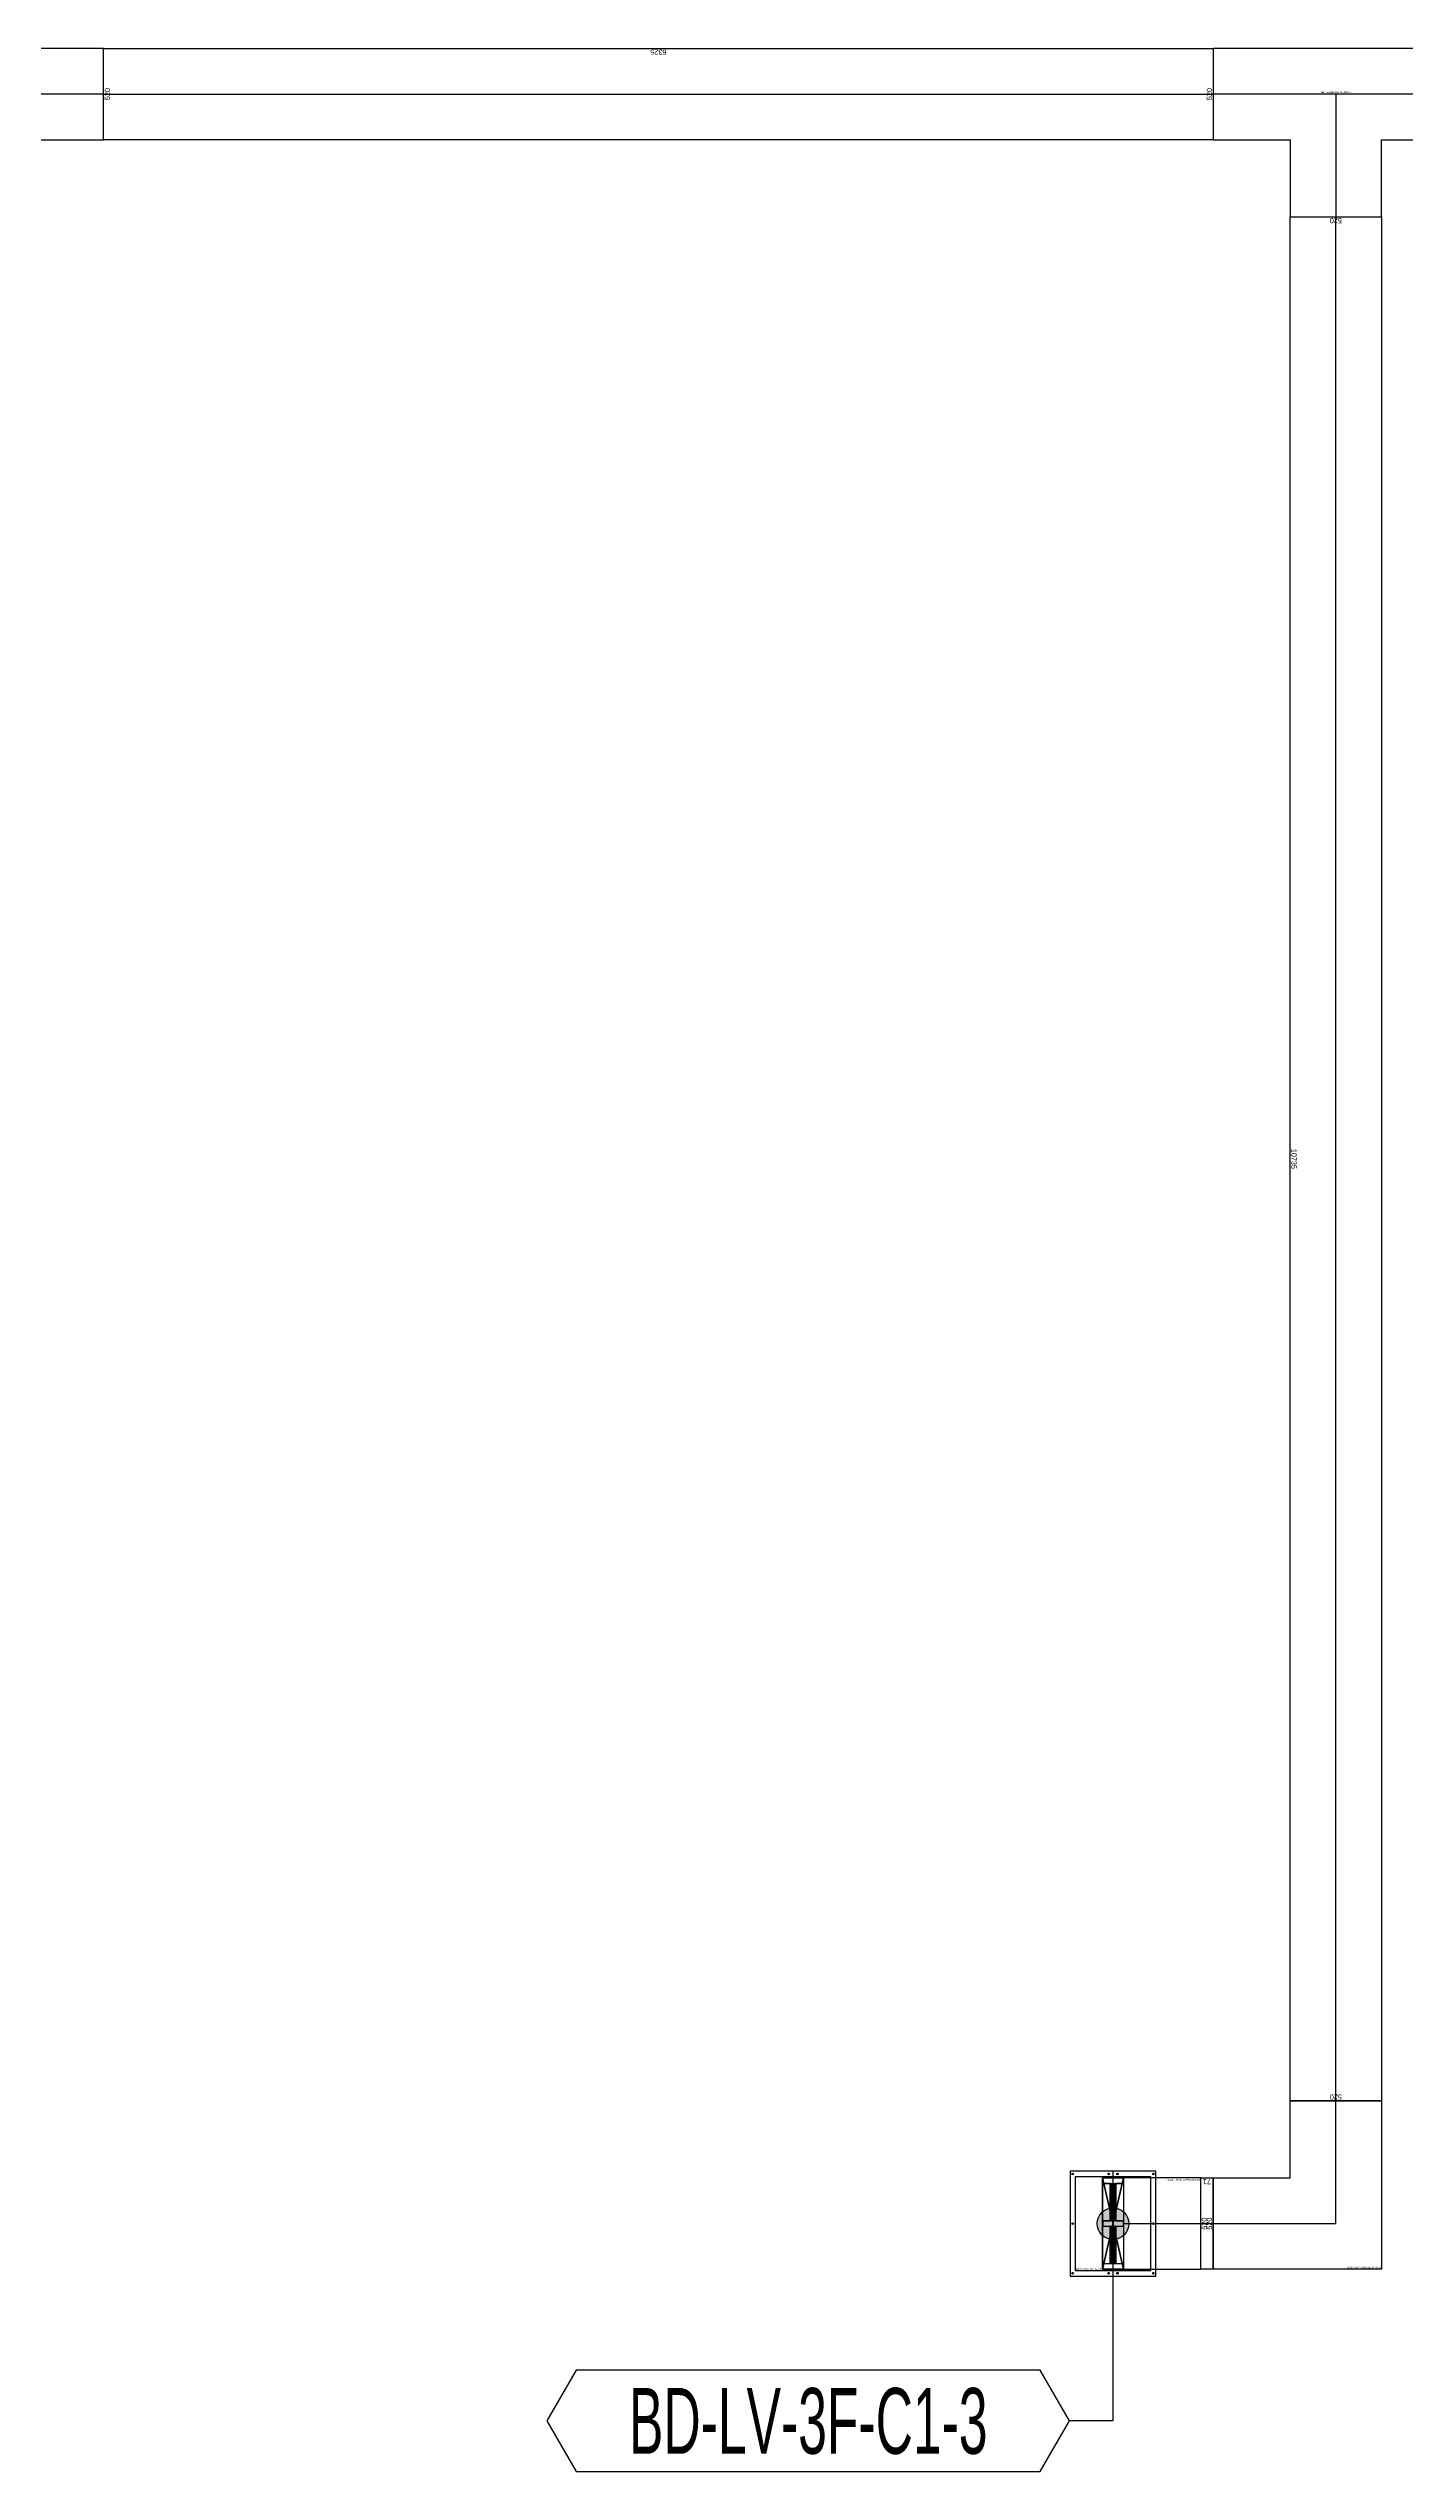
# Model space of a CAD drawing. Header units: millimetres. Extents: x 28486 to 374549, y -351975 to 868946.
# Drawn here: x 126488 to 134225, y 469808 to 483615 of the extents above; entities that cross this region are included whole.
import ezdxf
from ezdxf.enums import TextEntityAlignment as Align

# ---------------------------------------------------------------- set-up
doc = ezdxf.new("R2010")
doc.units = ezdxf.units.MM
doc.header["$LTSCALE"] = 150
doc.layers.get('Defpoints').update_dxf_attribs({"color": 150})
for name, color, linetype in [('-----27 Bus Duct_LV_380-220V_IT BACK UP', 2, 'Continuous'), ('-----29 주기', 1, 'Continuous'), ('-----30 Text', 2, 'Continuous'), ('-----99 Cable Schedule', 2, 'Continuous')]:
    doc.layers.add(name, color=color, linetype=linetype)
doc.styles.add('ELEC', font='')
doc.styles.get("Standard").update_dxf_attribs({"font": ''})
doc.styles.get('ELEC').set_extended_font_data('Dotum')
doc.styles.get('Standard').set_extended_font_data('Dotum')
doc.dimstyles.new('전기통신참고용-치수', dxfattribs={"dimscale": 15, "dimtxt": 2, "dimasz": 0, "dimexe": 0, "dimexo": 0, "dimgap": 0.4, "dimtad": 4, "dimdec": 0, "dimzin": 0, "dimdsep": 46, "dimtxsty": 'Standard', "dimblk": 'NONE', "dimcen": 0, "dimse1": 1, "dimse2": 1, "dimsd1": 1, "dimsd2": 1, "dimclrd": 8, "dimclre": 8, "dimclrt": 8, "dimadec": 0, "dimazin": 0, "dimtfac": 1, "dimtdec": 0, "dimtix": 1, "dimtmove": 2, "dimatfit": 0, "dimldrblk": 'NONE', "dimfxl": 2, "dimtolj": 1, "dimtzin": 0, "dimarcsym": 0})

# ---------------------------------------------------------------- blocks, each defined once
blk = doc.blocks.new('*U42')
at = {"color": 0}
blk.add_lwpolyline([(-260.0000000000036, -260), (-260.0000000000036, -700), (259.9999999999964, -700), (259.9999999999964, -260), (699.9999999999964, -260), (699.9999999999964, 260), (-700.0000000000036, 260), (-700.0000000000036, -260)], close=True, dxfattribs=at)
at = {"color": 1}
for points in [[(700, 0), (-700, 0)], [(0, 0), (0, -700)]]:
    blk.add_lwpolyline(points, dxfattribs=at)
at = {"color": 0, "style": 'ELEC'}
blk.add_text('BD TEE(HORIZ)-AL 4000A', height=10, dxfattribs=at).set_placement((-3.637978807091713e-12, 10), align=Align.MIDDLE)
blk = doc.blocks.new('*D259')
at = {"layer": 'Defpoints', "color": 0, "transparency": 16777216}
for p in [(1.783462266757851e-12, 10499.13278032783), (520.0000000000018, 10499.13278032783), (520.0000000000018, 10499.13278032783)]:
    blk.add_point(p, dxfattribs=at)
at = {"color": 0, "transparency": 16777216, "insert": (260.0000000000018, 10478.11242754628), "char_height": 30, "attachment_point": 5}
blk.add_mtext('\\A1;{\\C0;520}', dxfattribs=at)
blk = doc.blocks.new('_None')
blk = doc.blocks.new('*D260')
at = {"layer": 'Defpoints', "color": 0, "transparency": 16777216}
for p in [(520.000000000002, 10499.13278032783), (520.0000000001055, 10499.13278032783), (520.0000000000002, -235.4732972427429)]:
    blk.add_point(p, dxfattribs=at)
at = {"color": 0, "transparency": 16777216, "insert": (498.9796472185613, 5131.829741542542), "char_height": 30, "attachment_point": 5, "rotation": 90}
blk.add_mtext('\\A1;{\\C0;10735}', dxfattribs=at)
blk = doc.blocks.new('*D261')
at = {"layer": 'Defpoints', "color": 0, "transparency": 16777216}
for p in [(-4.263256414560601e-14, -235.4732972427428), (520, -235.4732972427428), (520, -235.4732972427428)]:
    blk.add_point(p, dxfattribs=at)
at = {"color": 0, "transparency": 16777216, "insert": (260, -214.452944461196), "char_height": 30, "attachment_point": 5}
blk.add_mtext('\\A1;{\\C0;520}', dxfattribs=at)
blk = doc.blocks.new('*D255')
at = {"layer": 'Defpoints', "color": 0, "transparency": 16777216}
for p in [(8.029132914089132e-13, 4968.504323981398), (520.0000000000008, 4968.504323981398), (520.0000000000008, 4968.504323981398)]:
    blk.add_point(p, dxfattribs=at)
at = {"color": 0, "transparency": 16777216, "insert": (260.0000000000008, 4947.483971199851), "char_height": 30, "attachment_point": 5}
blk.add_mtext('\\A1;{\\C0;520}', dxfattribs=at)
blk = doc.blocks.new('*D256')
at = {"layer": 'Defpoints', "color": 0, "transparency": 16777216}
for p in [(520.000000000001, 4968.504323981399), (520.0000000001044, 4968.504323981399), (520.0000000000001, -1356.745996618991)]:
    blk.add_point(p, dxfattribs=at)
at = {"color": 0, "transparency": 16777216, "insert": (498.9796472185587, 1805.879163681204), "char_height": 30, "attachment_point": 5, "rotation": 90}
blk.add_mtext('\\A1;{\\C0;6325}', dxfattribs=at)
blk = doc.blocks.new('*D257')
at = {"layer": 'Defpoints', "color": 0, "transparency": 16777216}
for p in [(-2.344791028008331e-13, -1356.74599661899), (519.9999999999999, -1356.74599661899), (519.9999999999999, -1356.74599661899)]:
    blk.add_point(p, dxfattribs=at)
at = {"color": 0, "transparency": 16777216, "insert": (259.9999999999998, -1335.725643837444), "char_height": 30, "attachment_point": 5}
blk.add_mtext('\\A1;{\\C0;520}', dxfattribs=at)
blk = doc.blocks.new('*U23')
at = {"color": 0}
blk.add_line((-3.637978807091713e-12, -298.4999999999964), (-3.637978807091713e-12, 298.5000000000036), dxfattribs=at)
at = {"color": 1}
for p, q in [((60, 260), (-60, -260)), ((-60, 260), (60, -260))]:
    blk.add_line(p, q, dxfattribs=at)
at = {"color": 0}
for points in [[(-245.0000000000036, -298.4999999999964), (244.9999999999964, -298.4999999999964), (244.9999999999964, 298.5000000000036), (-245.0000000000036, 298.5000000000036)], [(-215.0000000000036, -267.4999999999964), (214.9999999999964, -267.4999999999964), (214.9999999999964, 267.5000000000036), (-215.0000000000036, 267.5000000000036)]]:
    blk.add_lwpolyline(points, close=True, dxfattribs=at)
at = {"color": 1}
blk.add_lwpolyline([(60, -260), (-60, -260), (-60, 260), (60, 260)], close=True, dxfattribs=at)
for points in [[(-60, 14, -0.414213562373095), (-58, 16), (-17.19999999999709, 16, 0.4142135623730951), (-16.19999999999709, 17), (-16.19999999999709, 227, 0.4142135623730951), (-17.19999999999709, 228), (-58, 228, -0.414213562373095), (-60, 230), (-60, 260, -0.4142135623730951), (-59, 259), (-59, 230, 0.4142135623730951), (-58, 229), (58, 229, 0.4142135623730951), (59, 230), (59, 259, -0.4142135623730951), (60, 260), (60, 230, -0.414213562373095), (58, 228), (17.19999999999709, 228, 0.4142135623730951), (16.19999999999709, 227), (16.19999999999709, 17, 0.4142135623730951), (17.19999999999709, 16), (58, 16, -0.414213562373095), (60, 14), (60.00000000000728, 2, -0.4142135623730951), (59.00000000000728, 3), (59, 14, 0.414213562373095), (58, 15), (-58, 15, 0.4142135623730951), (-59, 14), (-58.99999999999272, 3, -0.4142135623730951), (-59.99999999999272, 2), (-59.99999999999272, 2), (-59.99999999999272, 2), (-59.99999999999272, 2)], [(-15.19999999999709, 17), (-15.19999999999709, 227, -0.414213562373095), (-14.19999999999709, 228), (14.19999999999709, 228, -0.414213562373095), (15.19999999999709, 227), (15.19999999999709, 17, -0.414213562373095), (14.19999999999709, 16), (-14.19999999999709, 16, -0.414213562373095)], [(-14.19999999999709, 18), (-14.19999999999709, 226, -0.414213562373095), (-13.19999999999709, 227), (-8.85000000000582, 227, -0.414213562373095), (-7.850000000005821, 226), (-7.850000000005821, 18, -0.414213562373095), (-8.85000000000582, 17), (-13.19999999999709, 17, -0.414213562373095)], [(-6.849999999998545, 18), (-6.849999999998545, 226, -0.414213562373095), (-5.849999999998545, 227), (-1.500000000007276, 227, -0.414213562373095), (-0.500000000007276, 226), (-0.500000000007276, 18, -0.414213562373095), (-1.500000000007276, 17), (-5.849999999998545, 17, -0.414213562373095)], [(0.500000000007276, 18), (0.500000000007276, 226, -0.414213562373095), (1.500000000007276, 227), (5.849999999998545, 227, -0.414213562373095), (6.849999999998545, 226), (6.849999999998545, 18, -0.414213562373095), (5.849999999998545, 17), (1.500000000007276, 17, -0.414213562373095)], [(7.850000000005821, 18), (7.850000000005821, 226, -0.414213562373095), (8.85000000000582, 227), (13.19999999999709, 227, -0.414213562373095), (14.19999999999709, 226), (14.19999999999709, 18, -0.414213562373095), (13.19999999999709, 17), (8.85000000000582, 17, -0.414213562373095)], [(-60, -230, -0.414213562373095), (-58, -228), (-17.19999999999709, -228, 0.4142135623730951), (-16.19999999999709, -227), (-16.19999999999709, -17, 0.4142135623730951), (-17.19999999999709, -16), (-58, -16, -0.414213562373095), (-60, -14), (-59.99999999999272, 0, -0.4142135623730951), (-58.99999999999272, -1), (-59, -14, 0.4142135623730951), (-58, -15), (58, -15, 0.4142135623730951), (59, -14), (59.00000000000728, -1, -0.4142135623730951), (60.00000000000728, 0), (60, -14, -0.414213562373095), (58, -16), (17.19999999999709, -16, 0.4142135623730951), (16.19999999999709, -17), (16.19999999999709, -227, 0.4142135623730951), (17.19999999999709, -228), (58, -228, -0.414213562373095), (60, -230), (60, -260, -0.4142135623730951), (59, -259), (59, -230, 0.414213562373095), (58, -229), (-58, -229, 0.4142135623730951), (-59, -230), (-59, -259, -0.4142135623730951), (-60, -260), (-60, -260), (-60, -260), (-60, -260)], [(-15.19999999999709, -227), (-15.19999999999709, -17, -0.414213562373095), (-14.19999999999709, -16), (14.19999999999709, -16, -0.414213562373095), (15.19999999999709, -17), (15.19999999999709, -227, -0.414213562373095), (14.19999999999709, -228), (-14.19999999999709, -228, -0.414213562373095)], [(-14.19999999999709, -226), (-14.19999999999709, -18, -0.414213562373095), (-13.19999999999709, -17), (-8.85000000000582, -17, -0.414213562373095), (-7.850000000005821, -18), (-7.850000000005821, -226, -0.414213562373095), (-8.85000000000582, -227), (-13.19999999999709, -227, -0.414213562373095)], [(-6.849999999998545, -226), (-6.849999999998545, -18, -0.414213562373095), (-5.849999999998545, -17), (-1.500000000007276, -17, -0.414213562373095), (-0.500000000007276, -18), (-0.500000000007276, -226, -0.414213562373095), (-1.500000000007276, -227), (-5.849999999998545, -227, -0.414213562373095)], [(0.500000000007276, -226), (0.500000000007276, -18, -0.414213562373095), (1.500000000007276, -17), (5.849999999998545, -17, -0.414213562373095), (6.849999999998545, -18), (6.849999999998545, -226, -0.414213562373095), (5.849999999998545, -227), (1.500000000007276, -227, -0.414213562373095)], [(7.850000000005821, -226), (7.850000000005821, -18, -0.414213562373095), (8.85000000000582, -17), (13.19999999999709, -17, -0.414213562373095), (14.19999999999709, -18), (14.19999999999709, -226, -0.414213562373095), (13.19999999999709, -227), (8.85000000000582, -227, -0.414213562373095)]]:
    blk.add_lwpolyline(points, format="xyb", close=True, dxfattribs=at)
at = {"color": 0}
for centre in [(-230.0000000000036, 283.0000000000036), (-25.00000000000364, 283.0000000000036), (24.99999999999636, 283.0000000000036), (229.9999999999964, 283.0000000000036), (-230.0000000000036, 3.637978807091713e-12), (229.9999999999964, 3.637978807091713e-12), (-230.0000000000036, -282.9999999999964), (-25.00000000000364, -282.9999999999964), (24.99999999999636, -282.9999999999964), (229.9999999999964, -282.9999999999964)]:
    blk.add_circle(centre, 5, dxfattribs=at)
at = {"color": 0, "style": 'ELEC'}
blk.add_text('BD Flanged End-AL 4000A', height=10, dxfattribs=at).set_placement((-210.0000000000036, -257.4999999999964), align=Align.MIDDLE_LEFT)
blk = doc.blocks.new('*U22')
at = {"color": 1}
for p, q in [((340, 260), (220, -260)), ((220, 260), (340, -260))]:
    blk.add_line(p, q, dxfattribs=at)
at = {"color": 0}
blk.add_lwpolyline([(-220.0000000000036, -260), (219.9999999999964, -260), (219.9999999999964, 260), (-220.0000000000036, 260)], close=True, dxfattribs=at)
blk.add_lwpolyline([(219.9999999999964, -260), (339.9999999999964, -260), (339.9999999999964, 260), (219.9999999999964, 260)], dxfattribs=at)
at = {"color": 1}
for points in [[(220.0000000000036, 14, -0.414213562373095), (222.0000000000036, 16), (262.8000000000065, 16, 0.4142135623730951), (263.8000000000065, 17), (263.8000000000065, 227, 0.4142135623730951), (262.8000000000065, 228), (222.0000000000036, 228, -0.414213562373095), (220.0000000000036, 230), (220.0000000000036, 260, -0.4142135623730951), (221.0000000000036, 259), (221.0000000000036, 230, 0.4142135623730951), (222.0000000000036, 229), (338.0000000000036, 229, 0.4142135623730951), (339.0000000000036, 230), (339.0000000000036, 259, -0.4142135623730951), (340.0000000000036, 260), (340.0000000000036, 230, -0.414213562373095), (338.0000000000036, 228), (297.2000000000007, 228, 0.4142135623730951), (296.2000000000007, 227), (296.2000000000007, 17, 0.4142135623730951), (297.2000000000007, 16), (338.0000000000036, 16, -0.414213562373095), (340.0000000000036, 14), (340.0000000000109, 2, -0.4142135623730951), (339.0000000000109, 3), (339.0000000000036, 14, 0.414213562373095), (338.0000000000036, 15), (222.0000000000036, 15, 0.4142135623730951), (221.0000000000036, 14), (221.0000000000109, 3, -0.4142135623730951), (220.0000000000109, 2), (220.0000000000109, 2), (220.0000000000109, 2), (220.0000000000109, 2)], [(264.8000000000065, 17), (264.8000000000065, 227, -0.414213562373095), (265.8000000000065, 228), (294.2000000000007, 228, -0.414213562373095), (295.2000000000007, 227), (295.2000000000007, 17, -0.414213562373095), (294.2000000000007, 16), (265.8000000000065, 16, -0.414213562373095)], [(265.8000000000065, 18), (265.8000000000065, 226, -0.414213562373095), (266.8000000000065, 227), (271.1499999999978, 227, -0.414213562373095), (272.1499999999978, 226), (272.1499999999978, 18, -0.414213562373095), (271.1499999999978, 17), (266.8000000000065, 17, -0.414213562373095)], [(273.1500000000051, 18), (273.1500000000051, 226, -0.414213562373095), (274.1500000000051, 227), (278.4999999999964, 227, -0.414213562373095), (279.4999999999964, 226), (279.4999999999964, 18, -0.414213562373095), (278.4999999999964, 17), (274.1500000000051, 17, -0.414213562373095)], [(280.5000000000109, 18), (280.5000000000109, 226, -0.414213562373095), (281.5000000000109, 227), (285.8500000000022, 227, -0.414213562373095), (286.8500000000022, 226), (286.8500000000022, 18, -0.414213562373095), (285.8500000000022, 17), (281.5000000000109, 17, -0.414213562373095)], [(287.8500000000095, 18), (287.8500000000095, 226, -0.414213562373095), (288.8500000000095, 227), (293.2000000000007, 227, -0.414213562373095), (294.2000000000007, 226), (294.2000000000007, 18, -0.414213562373095), (293.2000000000007, 17), (288.8500000000095, 17, -0.414213562373095)], [(220.0000000000036, -230, -0.414213562373095), (222.0000000000036, -228), (262.8000000000065, -228, 0.4142135623730951), (263.8000000000065, -227), (263.8000000000065, -17, 0.4142135623730951), (262.8000000000065, -16), (222.0000000000036, -16, -0.414213562373095), (220.0000000000036, -14), (220.0000000000109, 0, -0.4142135623730951), (221.0000000000109, -1), (221.0000000000036, -14, 0.4142135623730951), (222.0000000000036, -15), (338.0000000000036, -15, 0.4142135623730951), (339.0000000000036, -14), (339.0000000000109, -1, -0.4142135623730951), (340.0000000000109, 0), (340.0000000000036, -14, -0.414213562373095), (338.0000000000036, -16), (297.2000000000007, -16, 0.4142135623730951), (296.2000000000007, -17), (296.2000000000007, -227, 0.4142135623730951), (297.2000000000007, -228), (338.0000000000036, -228, -0.414213562373095), (340.0000000000036, -230), (340.0000000000036, -260, -0.4142135623730951), (339.0000000000036, -259), (339.0000000000036, -230, 0.414213562373095), (338.0000000000036, -229), (222.0000000000036, -229, 0.4142135623730951), (221.0000000000036, -230), (221.0000000000036, -259, -0.4142135623730951), (220.0000000000036, -260), (220.0000000000036, -260), (220.0000000000036, -260), (220.0000000000036, -260)], [(264.8000000000065, -227), (264.8000000000065, -17, -0.414213562373095), (265.8000000000065, -16), (294.2000000000007, -16, -0.414213562373095), (295.2000000000007, -17), (295.2000000000007, -227, -0.414213562373095), (294.2000000000007, -228), (265.8000000000065, -228, -0.414213562373095)], [(265.8000000000065, -226), (265.8000000000065, -18, -0.414213562373095), (266.8000000000065, -17), (271.1499999999978, -17, -0.414213562373095), (272.1499999999978, -18), (272.1499999999978, -226, -0.414213562373095), (271.1499999999978, -227), (266.8000000000065, -227, -0.414213562373095)], [(273.1500000000051, -226), (273.1500000000051, -18, -0.414213562373095), (274.1500000000051, -17), (278.4999999999964, -17, -0.414213562373095), (279.4999999999964, -18), (279.4999999999964, -226, -0.414213562373095), (278.4999999999964, -227), (274.1500000000051, -227, -0.414213562373095)], [(280.5000000000109, -226), (280.5000000000109, -18, -0.414213562373095), (281.5000000000109, -17), (285.8500000000022, -17, -0.414213562373095), (286.8500000000022, -18), (286.8500000000022, -226, -0.414213562373095), (285.8500000000022, -227), (281.5000000000109, -227, -0.414213562373095)], [(287.8500000000095, -226), (287.8500000000095, -18, -0.414213562373095), (288.8500000000095, -17), (293.2000000000007, -17, -0.414213562373095), (294.2000000000007, -18), (294.2000000000007, -226, -0.414213562373095), (293.2000000000007, -227), (288.8500000000095, -227, -0.414213562373095)]]:
    blk.add_lwpolyline(points, format="xyb", close=True, dxfattribs=at)
blk.add_lwpolyline([(220, 0), (-220, 0)], dxfattribs=at)
at = {"color": 0, "style": 'ELEC'}
blk.add_text('BD ELBOW(VERT)-AL 4000A', height=10, dxfattribs=at).set_placement((-215.0000000000036, -250), align=Align.MIDDLE_LEFT)
blk = doc.blocks.new('*U24')
at = {"color": 0}
blk.add_lwpolyline([(-260.0000000000036, -260), (699.9999999999964, -260), (699.9999999999964, 260), (259.9999999999964, 260), (259.9999999999964, 700), (-260.0000000000036, 700)], close=True, dxfattribs=at)
at = {"color": 1}
blk.add_lwpolyline([(700, 0), (0, 0), (0, 700)], dxfattribs=at)
at = {"color": 0, "style": 'ELEC'}
blk.add_text('BD ELBOW(HORIZ)-AL 4000A', height=10, dxfattribs=at).set_placement((-255.0000000000036, -250), align=Align.MIDDLE_LEFT)
blk = doc.blocks.new('A$C9a0ab699')
h = blk.add_hatch(color=0)
edge = h.paths.add_edge_path()
edge.add_arc((2.182787284255028e-11, 2.299202606081963e-09), 64.0071934098378, 720.0000000000341, 1080.000000000034, ccw=False)
at = {"color": 0}
blk.add_circle((2.182787284255028e-11, 2.299202606081963e-09), 64.0071934098378, dxfattribs=at)
blk = doc.blocks.new('*D884')
at = {"layer": 'Defpoints', "color": 0, "transparency": 16777216}
for p in [(1.193711796076968e-12, 7178.37461342699), (520.0000000000011, 7178.37461342699), (520.0000000000011, 7178.37461342699)]:
    blk.add_point(p, dxfattribs=at)
at = {"color": 0, "transparency": 16777216, "insert": (260.0000000000011, 7157.354260645443), "char_height": 30, "attachment_point": 5}
blk.add_mtext('\\A1;{\\C0;520}', dxfattribs=at)
blk = doc.blocks.new('*D885')
at = {"layer": 'Defpoints', "color": 0, "transparency": 16777216}
for p in [(520.0000000000014, 7178.374613426993), (520.0000000001083, 7178.374613426993), (520.0000000000016, 7107.874292152982)]:
    blk.add_point(p, dxfattribs=at)
at = {"color": 0, "transparency": 16777216, "insert": (499.0000000001103, 7143.124452789985), "char_height": 30, "attachment_point": 5, "rotation": 90}
blk.add_mtext('\\A1;{\\C0;71}', dxfattribs=at)
blk = doc.blocks.new('*D886')
at = {"layer": 'Defpoints', "color": 0, "transparency": 16777216}
for p in [(1.271871497010579e-12, 7107.874292152978), (520.0000000000014, 7107.874292152978), (520.0000000000014, 7107.874292152978)]:
    blk.add_point(p, dxfattribs=at)
at = {"color": 0, "transparency": 16777216, "insert": (260.0000000000013, 7128.894644934525), "char_height": 30, "attachment_point": 5}
blk.add_mtext('\\A1;{\\C0;520}', dxfattribs=at)
blk = doc.blocks.new('*U258')
at = {"color": 1}
blk.add_line((260.0000000000016, 10499.13278032783), (260, -235.4732972427428), dxfattribs=at)
at = {"color": 0}
blk.add_lwpolyline([(520, -235.4732972427428), (-4.263256414560601e-14, -235.4732972427428), (1.783462266757851e-12, 10499.13278032783), (520.0000000000018, 10499.13278032783)], close=True, dxfattribs=at)
for base, p1, p2, override, picture, middle in [((520.0000000000018, 10499.13278032783), (1.783462266757851e-12, 10499.13278032783), (520.0000000000018, 10499.13278032783), {"dimtxsty": 'Standard', "dimclrd": 0, "dimclre": 0, "dimclrt": 0}, '*D259', (260.0000000000018, 10478.11242754628)), ((520, -235.4732972427428), (-4.263256414560601e-14, -235.4732972427428), (520, -235.4732972427428), {"dimtad": 1, "dimtxsty": 'Standard', "dimclrd": 0, "dimclre": 0, "dimclrt": 0}, '*D261', (260, -214.452944461196))]:
    dim = blk.add_linear_dim(base=base, p1=p1, p2=p2, text='{\\C0;<>}', dimstyle='전기통신참고용-치수', override=override, dxfattribs=at)
    dim.commit()
    dim.dimension.update_dxf_attribs({"geometry": picture, "text_midpoint": middle})
dim = blk.add_linear_dim(base=(520.0000000001055, 10499.13278032783), p1=(520, -235.4732972427428), p2=(520.0000000000018, 10499.13278032783), angle=90, text='{\\C0;<>}', dimstyle='전기통신참고용-치수', override={"dimtad": 1, "dimtxsty": 'Standard', "dimclrd": 0, "dimclre": 0, "dimclrt": 0}, dxfattribs=at)
dim.commit()
dim.dimension.update_dxf_attribs({"geometry": '*D260', "text_midpoint": (498.9796472185613, 5131.829741542542)})
blk = doc.blocks.new('*U254')
at = {"color": 1}
blk.add_line((260.0000000000006, 4968.504323981398), (259.9999999999998, -1356.74599661899), dxfattribs=at)
at = {"color": 0}
blk.add_lwpolyline([(519.9999999999999, -1356.74599661899), (-2.344791028008331e-13, -1356.74599661899), (8.029132914089132e-13, 4968.504323981398), (520.0000000000008, 4968.504323981398)], close=True, dxfattribs=at)
for base, p1, p2, override, picture, middle in [((520.0000000000008, 4968.504323981398), (8.029132914089132e-13, 4968.504323981398), (520.0000000000008, 4968.504323981398), {"dimtxsty": 'Standard', "dimclrd": 0, "dimclre": 0, "dimclrt": 0}, '*D255', (260.0000000000008, 4947.483971199851)), ((519.9999999999999, -1356.74599661899), (-2.344791028008331e-13, -1356.74599661899), (519.9999999999999, -1356.74599661899), {"dimtad": 1, "dimtxsty": 'Standard', "dimclrd": 0, "dimclre": 0, "dimclrt": 0}, '*D257', (259.9999999999998, -1335.725643837444))]:
    dim = blk.add_linear_dim(base=base, p1=p1, p2=p2, text='{\\C0;<>}', dimstyle='전기통신참고용-치수', override=override, dxfattribs=at)
    dim.commit()
    dim.dimension.update_dxf_attribs({"geometry": picture, "text_midpoint": middle})
dim = blk.add_linear_dim(base=(520.0000000001044, 4968.504323981399), p1=(519.9999999999999, -1356.74599661899), p2=(520.0000000000008, 4968.504323981398), angle=90, text='{\\C0;<>}', dimstyle='전기통신참고용-치수', override={"dimtad": 1, "dimtxsty": 'Standard', "dimclrd": 0, "dimclre": 0, "dimclrt": 0}, dxfattribs=at)
dim.commit()
dim.dimension.update_dxf_attribs({"geometry": '*D256', "text_midpoint": (498.9796472185587, 1805.879163681204)})
blk = doc.blocks.new('*U883')
at = {"color": 1}
blk.add_line((260.0000000000011, 7178.37461342699), (260.0000000000013, 7107.874292152978), dxfattribs=at)
at = {"color": 0}
blk.add_lwpolyline([(520.0000000000014, 7107.874292152978), (1.271871497010579e-12, 7107.874292152978), (1.193711796076968e-12, 7178.37461342699), (520.0000000000011, 7178.37461342699)], close=True, dxfattribs=at)
for base, p1, p2, override, picture, middle in [((520.0000000000011, 7178.37461342699), (1.193711796076968e-12, 7178.37461342699), (520.0000000000011, 7178.37461342699), {"dimtxsty": 'Standard', "dimclrd": 0, "dimclre": 0, "dimclrt": 0}, '*D884', (260.0000000000011, 7157.354260645443)), ((520.0000000000014, 7107.874292152978), (1.271871497010579e-12, 7107.874292152978), (520.0000000000014, 7107.874292152978), {"dimtad": 1, "dimtxsty": 'Standard', "dimclrd": 0, "dimclre": 0, "dimclrt": 0}, '*D886', (260.0000000000013, 7128.894644934525))]:
    dim = blk.add_linear_dim(base=base, p1=p1, p2=p2, text='{\\C0;<>}', dimstyle='전기통신참고용-치수', override=override, dxfattribs=at)
    dim.commit()
    dim.dimension.update_dxf_attribs({"geometry": picture, "text_midpoint": middle})
dim = blk.add_linear_dim(base=(520.0000000001083, 7178.374613426993), p1=(520.0000000000014, 7107.874292152978), p2=(520.0000000000011, 7178.37461342699), angle=90, text='{\\C0;<>}', dimstyle='전기통신참고용-치수', override={"dimtad": 1, "dimtxsty": 'Standard', "dimclrd": 0, "dimclre": 0, "dimclrt": 0}, dxfattribs=at)
dim.commit()
dim.dimension.update_dxf_attribs({"geometry": '*D885', "text_midpoint": (499.0000000001103, 7143.124452789985)})

msp = doc.modelspace()

# ---------------------------------------------------------------- linework, layer by layer
at = {"layer": '-----29 주기', "elevation": -3.940420730038278e-08}
msp.add_lwpolyline([(129497.0865516592, 470385.2145904676), (129330.3766614472, 470096.4645904658), (129497.0865516617, 469807.7145904623), (132142.8974307685, 469807.7145904623), (132309.6073209919, 470096.4645904658), (132142.897430766, 470385.2145904676)], close=True, dxfattribs=at)
at = {"layer": '-----99 Cable Schedule', "color": 1, "elevation": -3.940420730038278e-08}
msp.add_lwpolyline([(132556.5706696594, 471224.040679229), (132557.0706696594, 470096.4645904658), (132309.6073209919, 470096.4645904658)], dxfattribs=at)

# ---------------------------------------------------------------- block references
at = {"layer": '-----27 Bus Duct_LV_380-220V_IT BACK UP'}
for name, p in [('*U42', (126102.8206704131, 483355.0175901327, -2.104691170413873e-08)), ('*U42', (133828.0709910135, 483355.0175901327, -4.078019642275874e-09)), ('*U23', (132557.5706697395, 471220.4115125622, -8.426179447839742e-09))]:
    msp.add_blockref(name, p, dxfattribs=at)
for name, p, rotation in [('*U254', (131771.3249943945, 483095.0175901327), 89.99999999999999), ('*U258', (134088.0709910135, 482419.54429289, -4.078019642275874e-09), 180), ('*U22', (132837.5706697395, 471220.4115125622, -8.426179447839742e-09), 180), ('*U883', (140235.9452831665, 470960.4115125622, -8.426179447839742e-09), 89.99999999999999)]:
    msp.add_blockref(name, p, dxfattribs=dict(at, rotation=rotation))
at = {"layer": '-----27 Bus Duct_LV_380-220V_IT BACK UP', "xscale": -1}
msp.add_blockref('*U24', (133828.0709910135, 471220.4115125622, -4.078019642275874e-09), dxfattribs=at)
at = {"layer": '-----99 Cable Schedule', "color": 1, "xscale": 1.40625, "yscale": 1.40625, "zscale": 1.40625, "rotation": 270}
msp.add_blockref('A$C9a0ab699', (132557.5706697363, 471220.4115125622, -8.426179447839742e-09), dxfattribs=at)

# ---------------------------------------------------------------- texts
at = {"layer": '-----30 Text', "linetype": 'Continuous', "style": 'ELEC', "width": 0.6}
msp.add_text('BD-LV-3F-C1-3', height=375, dxfattribs=at).set_placement((130819.9919912139, 470096.4645904649, -3.889226934489761e-08), align=Align.MIDDLE)

doc.saveas('drawing.dxf')
